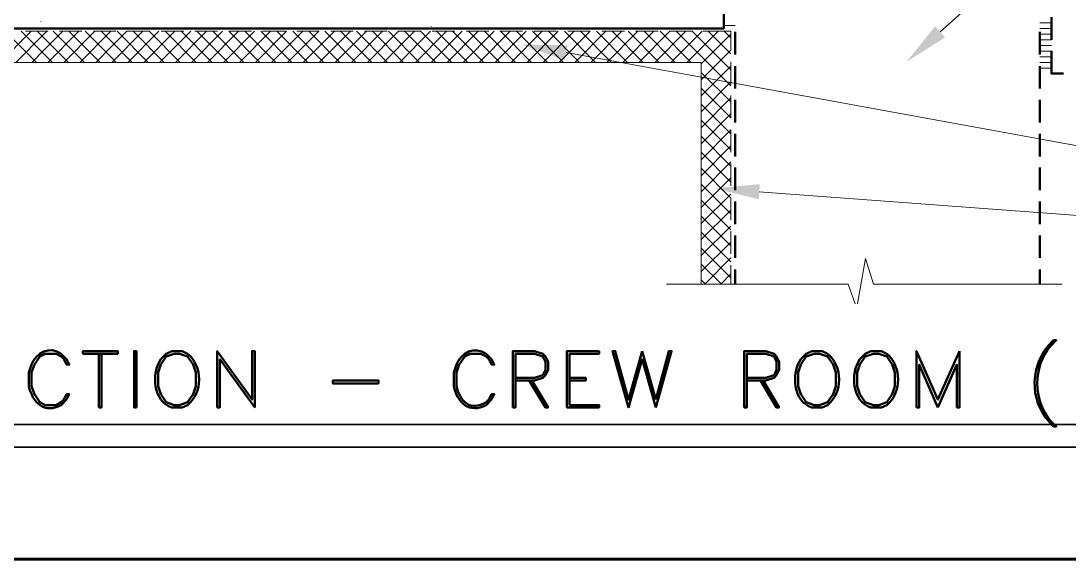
# Model space of a CAD drawing. Header units: inches. Extents: x 5 to 516, y -193 to 129.
# Drawn here: x 18.231 to 22.097, y -193.185 to -191.201 of the extents above; entities that cross this region are included whole.
import ezdxf

# ---------------------------------------------------------------- set-up
doc = ezdxf.new("R2010")
doc.units = ezdxf.units.IN
doc.header["$MEASUREMENT"] = 0
doc.layers.add('PDF7_Geometry', color=7, linetype='Continuous')
doc.layers.add('PDF7_Solid Fills', color=7, linetype='Continuous')

msp = doc.modelspace()

# ---------------------------------------------------------------- linework, layer by layer
at = {"layer": 'PDF7_Geometry', "lineweight": 15}
for points in [[(21.6224409, -191.2402289), (24.4857743, -188.6868953), (25.0013302, -188.6868953)], [(18.3035523, -191.202451), (18.3035523, -191.2013399)], [(19.3846613, -191.2057845), (19.3846613, -191.2046734)], [(18.1535504, -191.3535622), (18.2679949, -191.2380066)], [(18.2879951, -191.3535622), (18.1724395, -191.2380066)], [(18.2124381, -191.3535622), (18.3179936, -191.2468955), (18.3268825, -191.2380066)], [(18.3468827, -191.3535622), (18.2313271, -191.2380066)], [(18.2479967, -191.2380068), (18.33133, -191.2380068)], [(18.2713302, -191.3535622), (18.3179969, -191.3057844), (18.3857747, -191.2380066)], [(18.4057749, -191.3535622), (18.2902193, -191.2380066)], [(18.3302178, -191.3535622), (18.4446623, -191.2380066)], [(18.4646625, -191.3535622), (18.3491069, -191.2380066)], [(18.3724406, -191.2380068), (18.455774, -191.2380068)], [(18.3891055, -191.3535622), (18.5035499, -191.2380066)], [(18.5235501, -191.3535622), (18.4079945, -191.2380066)], [(18.4479931, -191.3535622), (18.5624376, -191.2380066)], [(18.5824377, -191.3535622), (18.5679933, -191.3391177), (18.4679933, -191.2380066)], [(18.4979967, -191.2380068), (18.5813301, -191.2380068)], [(18.5068852, -191.3535622), (18.5679964, -191.29134), (18.6213297, -191.2380066)], [(18.6413299, -191.3535622), (18.5679965, -191.2802288), (18.5268854, -191.2380066)], [(18.5657729, -191.3535622), (18.5679951, -191.35134), (18.6802173, -191.2380066)], [(18.7002175, -191.3535622), (18.5857731, -191.2380066)], [(18.6224406, -191.2380068), (18.705774, -191.2380068)], [(18.6246605, -191.3535622), (18.739105, -191.2380066)], [(18.7591051, -191.3535622), (18.6446607, -191.2380066)], [(18.6835527, -191.3535622), (18.7979971, -191.2380066)], [(18.8179928, -191.3535622), (18.7035483, -191.2380066)], [(18.7424403, -191.3535622), (18.8568847, -191.2380066)], [(18.7479967, -191.2380068), (18.8313301, -191.2380068)], [(18.8768849, -191.3535622), (18.7624405, -191.2380066)], [(18.8013279, -191.3535622), (18.9157724, -191.2380066)], [(18.9357725, -191.3535622), (18.8213281, -191.2380066)], [(18.8602155, -191.3535622), (18.97466, -191.2380066)], [(18.8724407, -191.2380068), (18.955774, -191.2380068)], [(18.9946602, -191.3535622), (18.8802157, -191.2380066)], [(18.9191077, -191.3535622), (19.0335521, -191.2380066)], [(19.0535523, -191.3535622), (18.9391079, -191.2380066)], [(18.9779953, -191.3535622), (19.0924398, -191.2380066)], [(19.1124399, -191.3535622), (18.9979955, -191.2380066)], [(18.9979968, -191.2380068), (19.0813301, -191.2380068)], [(19.0368829, -191.3535622), (19.1513274, -191.2380066)], [(19.1713276, -191.3535622), (19.0568831, -191.2380066)], [(19.0957706, -191.3535622), (19.210215, -191.2380066)], [(19.2302152, -191.3535622), (19.1157708, -191.2380066)], [(19.1224407, -191.2380068), (19.2068851, -191.2380068)], [(19.1546627, -191.3535622), (19.2702183, -191.2380066)], [(19.2891074, -191.3535622), (19.1746629, -191.2380066)], [(19.2135503, -191.3535622), (19.3291059, -191.2380066)], [(19.347995, -191.3535622), (19.2335505, -191.2380066)], [(19.2479968, -191.2380068), (19.3313301, -191.2380068)], [(19.272438, -191.3535622), (19.3879935, -191.2380066)], [(19.4068826, -191.3535622), (19.2924382, -191.2380066)], [(19.3313301, -191.3535622), (19.4468857, -191.2380066)], [(19.4657748, -191.3535622), (19.3513303, -191.2380066)], [(19.3735484, -191.2380068), (19.4568817, -191.2380068)], [(19.3902177, -191.3535622), (19.5057733, -191.2380066)], [(19.5246624, -191.3535622), (19.4102179, -191.2380066)], [(19.4502176, -191.3535622), (19.564662, -191.2380066)], [(19.58355, -191.3535622), (19.4691056, -191.2380066)], [(19.4979968, -191.2380068), (19.5813301, -191.2380068)], [(19.5091052, -191.3535622), (19.6235497, -191.2380066)], [(19.6424376, -191.3535622), (19.5279932, -191.2380066)], [(19.5679928, -191.3535622), (19.6824373, -191.2380066)], [(19.7013298, -191.3535622), (19.5868853, -191.2380066)], [(19.6235484, -191.2380068), (19.7068817, -191.2380068)], [(19.626885, -191.3535622), (19.7413294, -191.2380066)], [(19.7613296, -191.3535622), (19.645774, -191.2380066)], [(19.6857726, -191.3535622), (19.8002171, -191.2380066)], [(19.8202172, -191.3535622), (19.7046617, -191.2380066)], [(19.7446602, -191.22134), (19.7446602, -191.2202289)], [(19.7446602, -191.3535622), (19.8591047, -191.2380066)], [(19.7479968, -191.2380068), (19.8313302, -191.2380068)], [(19.8791049, -191.3535622), (19.7635493, -191.2380066)], [(19.8035524, -191.3535622), (19.9179968, -191.2380066)], [(19.937997, -191.3535622), (19.8224415, -191.2380066)], [(19.86244, -191.3535622), (19.9768845, -191.2380066)], [(19.8735484, -191.2380068), (19.9568817, -191.2380068)], [(19.9968846, -191.3535622), (19.8813291, -191.2380066)], [(19.9213276, -191.3535622), (20.0357721, -191.2380066)], [(20.0557723, -191.3535622), (19.9413278, -191.2380066)], [(19.9802153, -191.3535622), (20.0946597, -191.2380066)], [(19.9979968, -191.2380068), (20.0813302, -191.2380068)], [(20.1146599, -191.3535622), (20.0002154, -191.2380066)], [(20.0391074, -191.3535622), (20.1535519, -191.2380066)], [(20.173552, -191.3535622), (20.0591076, -191.2380066)], [(20.097995, -191.3535622), (20.2124395, -191.2380066)], [(20.2324397, -191.3535622), (20.1179952, -191.2380066)], [(20.1235484, -191.2380068), (20.2068818, -191.2380068)], [(20.1568827, -191.3535622), (20.2713271, -191.2380066)], [(20.2913273, -191.3535622), (20.1768829, -191.2380066)], [(20.2157748, -191.3535622), (20.3302193, -191.2380066)], [(20.3502195, -191.3535622), (20.235775, -191.2380066)], [(20.2479969, -191.2380068), (20.3313302, -191.2380068)], [(20.2746624, -191.3535622), (20.3891069, -191.2380066)], [(20.4091071, -191.3535622), (20.2946626, -191.2380066)], [(20.3335501, -191.3535622), (20.4479945, -191.2380066)], [(20.4679947, -191.3535622), (20.3535503, -191.2380066)], [(20.3735484, -191.2380068), (20.4568818, -191.2380068)], [(20.3924377, -191.3535622), (20.5068822, -191.2380066)], [(20.5268823, -191.3535622), (20.4124379, -191.2380066)], [(20.4513298, -191.3535622), (20.5657743, -191.2380066)], [(20.5857745, -191.3535622), (20.47133, -191.2380066)], [(20.4979969, -191.2380068), (20.5813302, -191.2380068)], [(20.5102175, -191.3535622), (20.6246619, -191.2380066)], [(20.6446621, -191.3535622), (20.5302177, -191.2380066)], [(20.5691051, -191.3535622), (20.6835496, -191.2380066)], [(20.7035497, -191.3535622), (20.5891053, -191.2380066)], [(20.6235485, -191.2380068), (20.7068818, -191.2380068)], [(20.6279973, -191.3535622), (20.7435528, -191.2380066)], [(20.8502195, -191.440229), (20.6479973, -191.2380068)], [(20.6868849, -191.3535622), (20.8024404, -191.2380066)], [(20.8502195, -191.38134), (20.7068861, -191.2380066)], [(20.7479969, -191.2380068), (20.8502191, -191.2380068)], [(20.8502195, -191.3224512), (20.765775, -191.2380068)], [(20.8235494, -191.2180068), (20.8657716, -191.2180068)], [(20.8502195, -191.2635622), (20.8246639, -191.2380066)], [(20.8502195, -191.3091179), (20.8502195, -191.2380067)], [(22.0324389, -191.2080066), (21.9902167, -191.2080066)], [(22.0324389, -191.2291177), (21.9902167, -191.2291177)], [(20.740216, -191.3591178), (20.8502161, -191.2491178)], [(22.0324389, -191.2491177), (21.9902167, -191.2491177)], [(22.0324389, -191.2702288), (21.9902167, -191.2702288)], [(20.2424404, -191.3168956), (24.5013296, -192.0935623), (25.0013299, -192.0935623)], [(20.740216, -191.4180066), (20.8502161, -191.3080066)], [(22.0324389, -191.29134), (21.9902167, -191.29134)], [(22.0324389, -191.3124511), (21.9902167, -191.3124511)], [(20.740216, -192.1713401), (20.740216, -191.3535623), (16.9068824, -191.3535623)], [(20.8502195, -191.4346734), (20.8502195, -191.3513401)], [(22.0324389, -191.3324511), (21.9902167, -191.3324511)], [(22.0324389, -191.3535622), (21.9902167, -191.3535622)], [(20.740216, -191.4768956), (20.8502161, -191.3668956)], [(20.8502195, -191.4991178), (20.7402195, -191.3902289)], [(22.0324389, -191.3746733), (21.9902167, -191.3746733)], [(20.740216, -191.5357844), (20.8502161, -191.4257843)], [(20.8502195, -191.5580068), (20.7402195, -191.4491179)], [(20.8502195, -191.5591179), (20.8502195, -191.4757845)], [(20.740216, -191.5946734), (20.8502161, -191.4846734)], [(20.8502195, -191.6168956), (20.7402195, -191.5080067)], [(20.740216, -191.6535622), (20.8502161, -191.5435621)], [(20.8502195, -191.6757846), (20.7402195, -191.5668957)], [(20.740216, -191.7124512), (20.8502161, -191.6024512)], [(20.8502195, -191.7357844), (20.7402195, -191.6257844)], [(20.8502195, -191.6846734), (20.8502195, -191.6013401)], [(20.740216, -191.77134), (20.8502161, -191.6613399)], [(20.8502195, -191.7946735), (20.7402195, -191.6846735)], [(20.740216, -191.830229), (20.8502161, -191.720229)], [(20.8502195, -191.8535622), (20.7402195, -191.7435622)], [(20.8502195, -191.8091179), (20.8502195, -191.7257846)], [(20.740216, -191.8891178), (20.8502161, -191.7791177)], [(20.8502195, -191.9124513), (20.7402195, -191.8024513)], [(20.740216, -191.9480068), (20.8502161, -191.8391179)], [(20.8502195, -191.97134), (20.7402195, -191.86134)], [(20.8502195, -191.9346734), (20.8502195, -191.8513401)], [(20.954662, -191.830229), (24.501329, -192.0935623), (25.001329, -192.0935623)], [(20.740216, -192.0068956), (20.8502161, -191.8980067)], [(20.8502195, -192.0302291), (20.7402195, -191.9202291)], [(20.740216, -192.0657846), (20.8502161, -191.9568957)], [(20.8502195, -192.0891178), (20.7402195, -191.9791178)], [(20.8502195, -192.0591179), (20.8502195, -191.9757846)], [(20.740216, -192.1246734), (20.8502161, -192.0157845)], [(20.8502195, -192.1480069), (20.7402195, -192.0380069)], [(20.7402166, -192.1557846), (20.754661, -192.170229), (20.8502166, -192.0746735)], [(22.0724418, -192.1713401), (21.3757751, -192.1713401), (21.3468862, -192.0768956), (21.3168862, -192.2435623)], [(20.7402153, -192.0968957), (20.8135487, -192.170229), (20.8502153, -192.1335624)], [(20.8502195, -192.1713401), (20.8502195, -192.1013401)], [(21.3079968, -192.2435622), (21.2824412, -192.17134), (20.6124411, -192.17134)]]:
    msp.add_lwpolyline(points, dxfattribs=at)
at = {"layer": 'PDF7_Geometry', "lineweight": 50}
for points in [[(20.8235494, -190.8957844), (20.8235494, -191.2280066)], [(22.0324389, -191.1868955), (22.0324389, -191.2702288)], [(20.8235494, -191.2280066), (15.2291044, -191.2280066)], [(20.8657722, -191.24134), (20.8657722, -191.3246733)], [(21.9902161, -191.3246733), (21.9902161, -191.24134)], [(22.0324389, -191.31134), (22.0324389, -191.3946733), (22.0768834, -191.3946733)], [(20.8657722, -191.3668955), (20.8657722, -191.4502289)], [(21.9902161, -191.4502289), (21.9902161, -191.3668955)], [(20.8657722, -191.49134), (20.8657722, -191.5746734)], [(21.9902161, -191.5746734), (21.9902161, -191.49134)], [(20.8657722, -191.6168956), (20.8657722, -191.7002289)], [(21.9902161, -191.7002289), (21.9902161, -191.6168956)], [(20.8657722, -191.74134), (20.8657722, -191.8246734)], [(21.9902161, -191.8246734), (21.9902161, -191.74134)], [(20.8657722, -191.8668956), (20.8657722, -191.9502289)], [(21.9902161, -191.9502289), (21.9902161, -191.8668956)], [(20.8657722, -191.9913401), (20.8657722, -192.0746734)], [(21.9902161, -192.0746734), (21.9902161, -191.9913401)], [(20.8657722, -192.1168956), (20.8657722, -192.1713401)], [(21.9902161, -192.1713401), (21.9902161, -192.1168957)], [(18.3791069, -192.6168958), (18.3991069, -192.5968958), (18.4091069, -192.5768958), (18.3991069, -192.5768958), (18.3891069, -192.5968958), (18.3791069, -192.6068958), (18.360218, -192.6168958), (18.320218, -192.6168958), (18.300218, -192.6068958), (18.280218, -192.5768958), (18.270218, -192.5468958), (18.270218, -192.4968958), (18.280218, -192.4680069), (18.300218, -192.4380069), (18.320218, -192.4280069), (18.360218, -192.4280069), (18.3791069, -192.4380069), (18.3891069, -192.4480069), (18.3991069, -192.4680069), (18.4091069, -192.4680069), (18.3991069, -192.4480069), (18.3791069, -192.4280069)], [(18.5179936, -192.4280068), (18.5179936, -192.6257846)], [(18.5279944, -192.4280068), (18.5279944, -192.6257846), (18.5179944, -192.6257846)], [(18.8457718, -192.4280066), (18.8257718, -192.4180066), (18.7868829, -192.4180066), (18.7668829, -192.4280066), (18.7468829, -192.4480066)], [(19.0935507, -192.6257844), (19.0935507, -192.4180066), (19.0835507, -192.4180066), (19.0835507, -192.5968955), (18.9546618, -192.4180066), (18.9546618, -192.6257844)], [(19.8379943, -192.5468958), (19.8379943, -192.4968958), (19.8479943, -192.4680069), (19.8679943, -192.4380069), (19.8879943, -192.4280069), (19.9268832, -192.4280069), (19.9468832, -192.4380069), (19.9568832, -192.4480069), (19.9668832, -192.4680069), (19.9768832, -192.4680069), (19.9668832, -192.4480069), (19.9468832, -192.4280069)], [(20.0557715, -192.5268955), (20.1257716, -192.5268955), (20.1557716, -192.5168955), (20.1657716, -192.5068955), (20.1757716, -192.4868955), (20.1757716, -192.4580066), (20.1657716, -192.4380066), (20.1557716, -192.4280066), (20.1257716, -192.4180066), (20.0457715, -192.4180066), (20.0457715, -192.6257844)], [(20.0557723, -192.5168957), (20.1257723, -192.5168957), (20.1557723, -192.5068957), (20.1657723, -192.4868957), (20.1657723, -192.4580068), (20.1557723, -192.4380068), (20.1257723, -192.4280068), (20.0557723, -192.4280068), (20.0557723, -192.6257846), (20.0457723, -192.6257846)], [(20.3635492, -192.4180066), (20.2446603, -192.4180066), (20.2446603, -192.6257844)], [(20.3635499, -192.4180068), (20.3635499, -192.4280068), (20.254661, -192.4280068), (20.254661, -192.6168957)], [(20.572439, -192.6257845), (20.522439, -192.4480067), (20.472439, -192.6257845), (20.4135501, -192.4180067), (20.4235501, -192.4180067), (20.472439, -192.5968956), (20.522439, -192.4180067)], [(20.5224381, -192.4180066), (20.5724381, -192.5968955)], [(20.5724404, -192.6257844), (20.6313293, -192.4180066), (20.6213293, -192.4180066), (20.5724404, -192.5968955)], [(20.9091064, -192.5268955), (20.9791064, -192.5268955), (21.0091064, -192.5168955), (21.0179953, -192.5068955), (21.0279953, -192.4868955), (21.0279953, -192.4580066), (21.0179953, -192.4380066), (21.0091064, -192.4280066), (20.9791064, -192.4180066), (20.8991064, -192.4180066), (20.8991064, -192.6257844)], [(20.9091071, -192.5168957), (20.9791071, -192.5168957), (21.0091071, -192.5068957), (21.017996, -192.4868957), (21.017996, -192.4580068), (21.0091071, -192.4380068), (20.9791071, -192.4280068), (20.9091071, -192.4280068), (20.9091071, -192.6257846), (20.8991071, -192.6257846)], [(21.2068831, -192.4280066), (21.1868831, -192.4180066), (21.1479942, -192.4180066), (21.1279942, -192.4280066), (21.1079942, -192.4480066)], [(21.4257722, -192.4280066), (21.4057722, -192.4180066), (21.3657722, -192.4180066), (21.3457722, -192.4280066), (21.3257722, -192.4480066)], [(21.6935522, -192.4180066), (21.6135522, -192.5968955), (21.5346633, -192.4180066), (21.5346633, -192.6257844)], [(21.6135523, -192.6257845), (21.6835524, -192.4680067), (21.6835524, -192.6257845), (21.6935524, -192.6257845), (21.6935524, -192.4180067)], [(18.270218, -192.4680069), (18.260218, -192.4968958), (18.260218, -192.5468958)], [(19.0935514, -192.6257846), (18.9646625, -192.4480068), (18.9646625, -192.6257846), (18.9546625, -192.6257846)], [(19.8379943, -192.4680069), (19.8279943, -192.4968958), (19.8279943, -192.5468958)], [(21.6135529, -192.6257847), (21.544664, -192.4680069), (21.544664, -192.6257847), (21.534664, -192.6257847)], [(20.254661, -192.5168958), (20.314661, -192.5168958), (20.314661, -192.5268958), (20.254661, -192.5268958)], [(20.1057714, -192.5268956), (20.1657714, -192.6257845), (20.1757714, -192.6257845), (20.1157714, -192.5268956)], [(20.9591062, -192.5268956), (21.0179951, -192.6257845), (21.0279951, -192.6257845), (20.9691062, -192.5268956)], [(19.9468832, -192.6168958), (19.9668832, -192.5968958), (19.9768832, -192.5768958), (19.9668832, -192.5768958), (19.9568832, -192.5968958), (19.9468832, -192.6068958)], [(18.7868829, -192.6257844), (18.8257718, -192.6257844), (18.8457718, -192.6168955)], [(20.254661, -192.6168956), (20.3635499, -192.6168956), (20.3635499, -192.6257845), (20.244661, -192.6257845)], [(21.1479942, -192.6257844), (21.1868831, -192.6257844), (21.2068831, -192.6168955)], [(21.3657722, -192.6257844), (21.4057722, -192.6257844), (21.4257722, -192.6168955)]]:
    msp.add_lwpolyline(points, dxfattribs=at)
msp.add_lwpolyline([(22.0402152, -192.6957847), (22.0502152, -192.6957847), (22.0302152, -192.6757847, -0.361250065), (22.0302152, -192.3980069), (22.0502152, -192.3780069), (22.0402152, -192.3780069), (22.0202152, -192.3980069)], format="xyb", dxfattribs=at)
for points in [[(18.5879949, -192.4280066), (18.459106, -192.4280066), (18.459106, -192.4180066), (18.5879949, -192.4180066)], [(18.6568829, -192.6257844), (18.6568829, -192.4180066), (18.647994, -192.4180066), (18.647994, -192.6257844)], [(18.7957714, -192.4280068), (18.7668826, -192.4380068), (18.7468826, -192.4680068), (18.7368826, -192.4968957), (18.7368826, -192.5468957), (18.7468826, -192.5768957), (18.7668826, -192.6068957), (18.7957714, -192.6168957), (18.8157714, -192.6168957), (18.8457715, -192.6068957), (18.8657715, -192.5768957), (18.8757715, -192.5468957), (18.8757715, -192.4968957), (18.8657715, -192.4680068), (18.8457715, -192.4380068), (18.8157714, -192.4280068)], [(21.1568827, -192.4280068), (21.1279939, -192.4380068), (21.1079939, -192.4680068), (21.0979939, -192.4968957), (21.0979939, -192.5468957), (21.1079939, -192.5768957), (21.1279939, -192.6068957), (21.1568827, -192.6168957), (21.1768827, -192.6168957), (21.2068828, -192.6068957), (21.2268828, -192.5768957), (21.2368828, -192.5468957), (21.2368828, -192.4968957), (21.2268828, -192.4680068), (21.2068828, -192.4380068), (21.1768827, -192.4280068)], [(21.3757729, -192.4280068), (21.3457729, -192.4380068), (21.3257729, -192.4680068), (21.3157729, -192.4968957), (21.3157729, -192.5468957), (21.3257729, -192.5768957), (21.3457729, -192.6068957), (21.3757729, -192.6168957), (21.3957729, -192.6168957), (21.4257729, -192.6068957), (21.4446618, -192.5768957), (21.4546618, -192.5468957), (21.4546618, -192.4968957), (21.4446618, -192.4680068), (21.4257729, -192.4380068), (21.3957729, -192.4280068)], [(19.5502181, -192.5368956), (19.3813292, -192.5368956), (19.3813292, -192.5268956), (19.5502181, -192.5268956)]]:
    msp.add_lwpolyline(points, close=True, dxfattribs=at)
at = {"layer": 'PDF7_Geometry', "lineweight": 35}
for points in [[(16.427996, -192.6891178), (23.9535523, -192.6891178)], [(16.427996, -192.7724511), (23.9535523, -192.7724511)]]:
    msp.add_lwpolyline(points, dxfattribs=at)
at = {"layer": 'PDF7_Geometry', "lineweight": 60}
msp.add_lwpolyline([(14.9013258, -193.1846735), (59.9013294, -193.1846735)], dxfattribs=at)
at = {"layer": 'PDF7_Geometry', "lineweight": 50}
for points in [[(18.3791069, -192.4280069), (18.3384032, -192.3973958), (18.2848106, -192.4238587), (18.270218, -192.4680069)], [(19.9468832, -192.4280069), (19.905161, -192.3982291), (19.853235, -192.4231921), (19.8379943, -192.4680069)], [(22.0202152, -192.3980069), (21.9473634, -192.4885995), (21.9543449, -192.6172476), (22.0402152, -192.6957847)], [(18.8457718, -192.6168955), (18.9017718, -192.5728955), (18.9019755, -192.4719696), (18.8457718, -192.4280066)], [(21.2068831, -192.6168955), (21.2628831, -192.5728955), (21.2630868, -192.4719696), (21.2068831, -192.4280066)], [(21.4257722, -192.6168955), (21.4802352, -192.5705252), (21.4804389, -192.4743215), (21.4257722, -192.4280066)], [(18.7468829, -192.4480066), (18.7097348, -192.4998585), (18.7190311, -192.6046548), (18.7868829, -192.6257844)], [(21.1079942, -192.4480066), (21.0708461, -192.4998585), (21.0801424, -192.6046548), (21.1479942, -192.6257844)], [(21.3257722, -192.4480066), (21.2886426, -192.4998585), (21.2979203, -192.6046548), (21.3657722, -192.6257844)], [(18.260218, -192.5468958), (18.2717365, -192.6070624), (18.3186995, -192.6511736), (18.3791069, -192.6168958)], [(19.8279943, -192.5468958), (19.8401054, -192.6074698), (19.8850869, -192.6504513), (19.9468832, -192.6168958)], [(19.8379943, -192.5468958), (19.8498091, -192.6052847), (19.8902906, -192.6413032), (19.9468832, -192.6068958)]]:
    msp.add_open_spline(points, degree=3, dxfattribs=at)
at = {"layer": 'PDF7_Solid Fills', "lineweight": 50, "transparency": 33554559}
for points in [[(21.6402179, -191.26134), (21.4979957, -191.35134), (21.6035513, -191.2202289)], [(20.2368839, -191.3446734), (20.077995, -191.2880067), (20.2468839, -191.2902289)], [(20.9524376, -191.8580068), (20.7891042, -191.8180068), (20.956882, -191.8024512)]]:
    msp.add_solid(points, dxfattribs=at)

doc.saveas('drawing.dxf')
